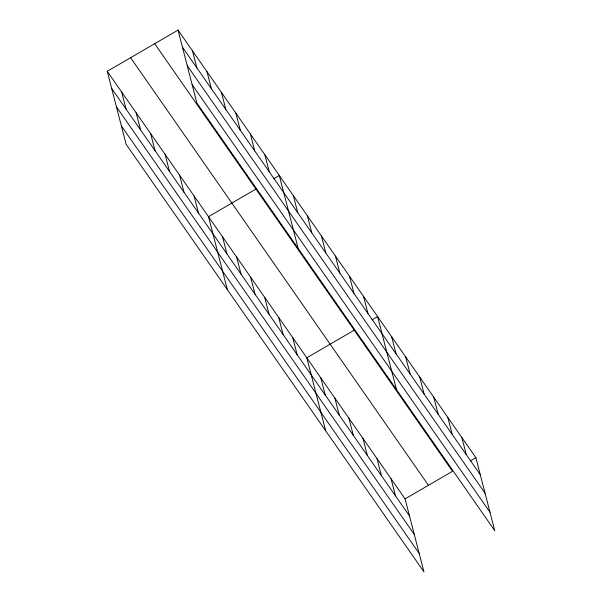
<?xml version="1.0" encoding="UTF-8"?>
<svg xmlns="http://www.w3.org/2000/svg" width="602" height="602" viewBox="0 0 602 602"><rect width="100%" height="100%" fill="white"/><g stroke="black" fill="none" stroke-linecap="round" stroke-linejoin="round"><path stroke-width="0.9" d="M107.239 71.307L405.086 498.9L423.966 571.9L126.119 144.314L107.239 71.307L178.034 30.1L475.881 457.686L494.761 530.693L196.914 103.1L178.034 30.1M255.94 189.081L208.503 216.69L227.383 289.69M273.662 178.764L279.305 175.483L298.186 248.483M354.232 330.182L306.794 357.791L325.674 430.799M371.953 319.865L377.597 316.584L396.477 389.584M405.086 498.9L452.516 471.283L154.676 43.698M470.245 460.966L475.881 457.686M182.459 47.189L480.306 474.775M187.23 65.641L485.077 493.226M192.143 84.649L489.99 512.242M130.604 57.709L428.443 485.295M111.656 88.396L409.503 515.982M116.427 106.847L414.274 534.433M121.348 125.863L419.188 553.449M461.839 437.526L466.264 454.615M447.798 417.374L452.222 434.463M433.756 397.215L438.181 414.304M419.714 377.055L424.139 394.144M405.673 356.896L410.097 373.985M391.639 336.744L396.056 353.833M363.555 296.425L367.972 313.514M349.514 276.265L353.931 293.355M335.472 256.113L339.889 273.195M391.044 478.74L395.461 495.83M321.43 235.954L325.848 253.043M377.002 458.581L381.42 475.67M307.389 215.794L311.806 232.884M362.961 438.422L367.378 455.511M293.347 195.635L297.764 212.724M348.919 418.262L353.336 435.351M334.878 398.11L339.295 415.199M264.835 154.714L269.26 171.796M320.836 377.951L325.253 395.04M250.372 133.945L254.789 151.034M235.901 113.176L240.326 130.265M292.753 337.632L297.17 354.721M221.438 92.407L225.855 109.496M278.711 317.48L283.128 334.569M206.968 71.638L211.392 88.727M264.669 297.32L269.086 314.41M192.505 50.869L196.922 67.958M250.628 277.161L255.045 294.25M236.586 257.001L241.003 274.091M222.544 236.849L226.969 253.931M194.04 195.921L198.457 213.01M179.569 175.152L183.994 192.241M165.106 154.383L169.523 171.472M150.635 133.614L155.06 150.703M136.172 112.845L140.59 129.934M121.702 92.076L126.127 109.165"/></g></svg>
